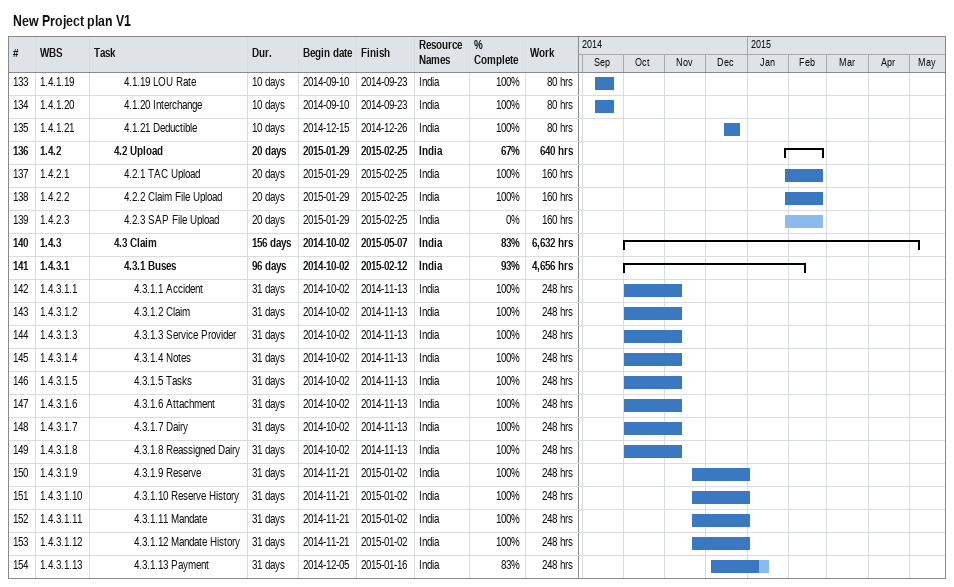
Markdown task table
New Project plan V1

| ID | WBS | Task | Duration | Start | Finish | Resources | % complete | Work (h) |
|---|---|---|---|---|---|---|---|---|
| 133 | 1.4.1.19 | 4.1.19 LOU Rate | 10d | 2014-09-10 | 2014-09-23 | India | 100 | 80 |
| 134 | 1.4.1.20 | 4.1.20 Interchange | 10d | 2014-09-10 | 2014-09-23 | India | 100 | 80 |
| 135 | 1.4.1.21 | 4.1.21 Deductible | 10d | 2014-12-15 | 2014-12-26 | India | 100 | 80 |
| 136 | 1.4.2 | **4.2 Upload** | 20d | 2015-01-29 | 2015-02-25 | India | 67 | 640 |
| 137 | 1.4.2.1 | 4.2.1 TAC Upload | 20d | 2015-01-29 | 2015-02-25 | India | 100 | 160 |
| 138 | 1.4.2.2 | 4.2.2 Claim File Upload | 20d | 2015-01-29 | 2015-02-25 | India | 100 | 160 |
| 139 | 1.4.2.3 | 4.2.3 SAP File Upload | 20d | 2015-01-29 | 2015-02-25 | India | 0 | 160 |
| 140 | 1.4.3 | **4.3 Claim** | 156d | 2014-10-02 | 2015-05-07 | India | 83 | 6632 |
| 141 | 1.4.3.1 | **4.3.1 Buses** | 96d | 2014-10-02 | 2015-02-12 | India | 93 | 4656 |
| 142 | 1.4.3.1.1 | 4.3.1.1 Accident | 31d | 2014-10-02 | 2014-11-13 | India | 100 | 248 |
| 143 | 1.4.3.1.2 | 4.3.1.2 Claim | 31d | 2014-10-02 | 2014-11-13 | India | 100 | 248 |
| 144 | 1.4.3.1.3 | 4.3.1.3 Service Provider | 31d | 2014-10-02 | 2014-11-13 | India | 100 | 248 |
| 145 | 1.4.3.1.4 | 4.3.1.4 Notes | 31d | 2014-10-02 | 2014-11-13 | India | 100 | 248 |
| 146 | 1.4.3.1.5 | 4.3.1.5 Tasks | 31d | 2014-10-02 | 2014-11-13 | India | 100 | 248 |
| 147 | 1.4.3.1.6 | 4.3.1.6 Attachment | 31d | 2014-10-02 | 2014-11-13 | India | 100 | 248 |
| 148 | 1.4.3.1.7 | 4.3.1.7 Dairy | 31d | 2014-10-02 | 2014-11-13 | India | 100 | 248 |
| 149 | 1.4.3.1.8 | 4.3.1.8 Reassigned Dairy | 31d | 2014-10-02 | 2014-11-13 | India | 100 | 248 |
| 150 | 1.4.3.1.9 | 4.3.1.9 Reserve | 31d | 2014-11-21 | 2015-01-02 | India | 100 | 248 |
| 151 | 1.4.3.1.10 | 4.3.1.10 Reserve History | 31d | 2014-11-21 | 2015-01-02 | India | 100 | 248 |
| 152 | 1.4.3.1.11 | 4.3.1.11 Mandate | 31d | 2014-11-21 | 2015-01-02 | India | 100 | 248 |
| 153 | 1.4.3.1.12 | 4.3.1.12 Mandate History | 31d | 2014-11-21 | 2015-01-02 | India | 100 | 248 |
| 154 | 1.4.3.1.13 | 4.3.1.13 Payment | 31d | 2014-12-05 | 2015-01-16 | India | 83 | 248 |
